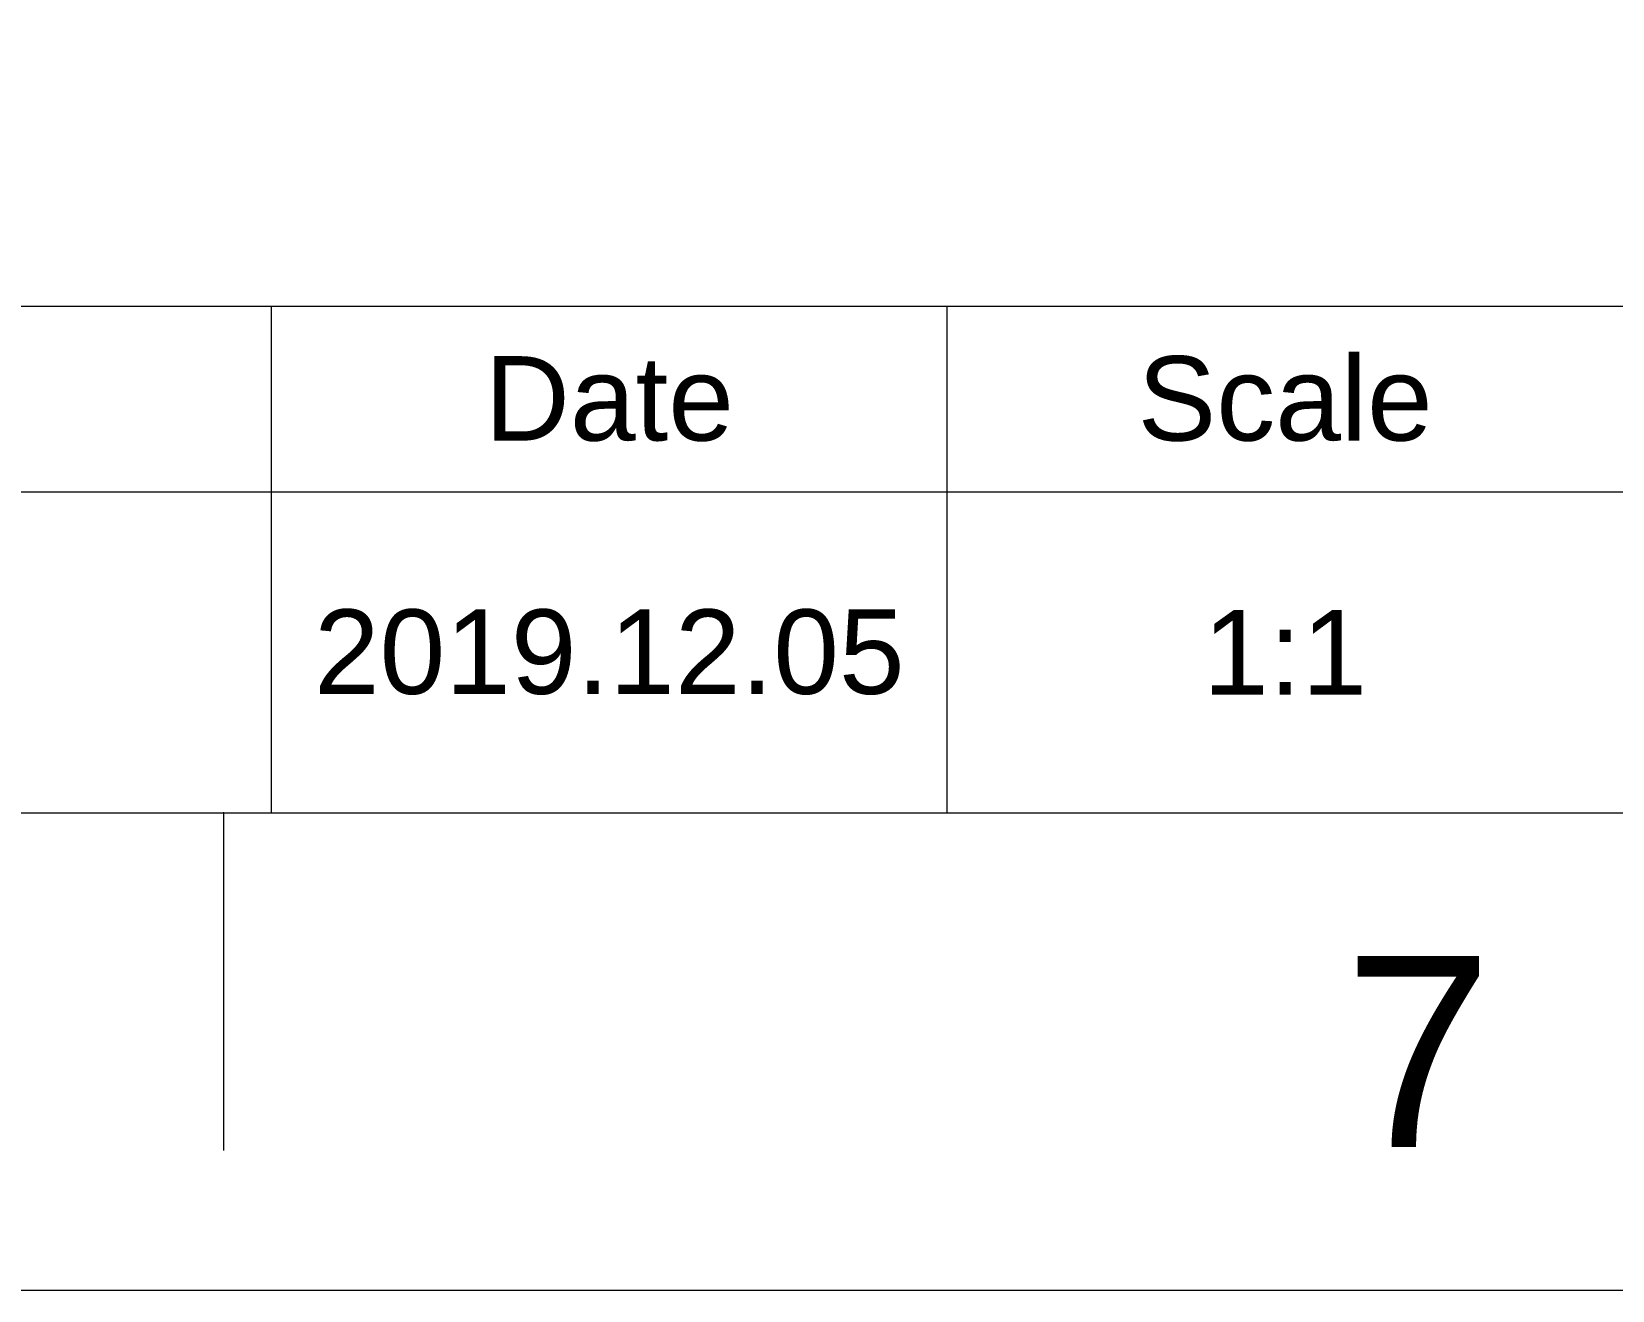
# Model space of a CAD drawing. Header units: millimetres. Extents: x 1931 to 2525, y -1753 to -1333.
# Drawn here: x 2364.12 to 2410.9, y -1752.82 to -1715.55 of the extents above; entities that cross this region are included whole.
import ezdxf

# ---------------------------------------------------------------- set-up
doc = ezdxf.new("R2010")
doc.units = ezdxf.units.MM
doc.header["$LTSCALE"] = 0.1
doc.layers.get('0').update_dxf_attribs({"lineweight": 13})
doc.layers.add('DIM', color=3, linetype='Continuous', lineweight=9)
doc.layers.add('FORM', color=7, linetype='Continuous', lineweight=13)
doc.layers.add('TEXT', color=2, linetype='Continuous')
doc.styles.get("Standard").update_dxf_attribs({"font": 'arial.ttf'})

msp = doc.modelspace()

# ---------------------------------------------------------------- linework, layer by layer
for p, q in [((1945.558, -1738.68), (2511.215, -1738.68)), ((2369.8, -1738.68), (2369.8, -1748.68))]:
    msp.add_line(p, q)
msp.add_point((2369.8, -1738.68))
at = {"layer": 'DIM', "color": 7}
msp.add_lwpolyline([(1931.417, -1332.821), (2525.356, -1332.821), (2525.356, -1752.821), (1931.417, -1752.821)], close=True, dxfattribs=at)
at = {"layer": 'FORM'}
for p, q in [((2240.715, -1723.68), (2511.215, -1723.68)), ((2371.215, -1738.68), (2371.215, -1723.68)), ((2371.215, -1738.68), (2371.215, -1723.68)), ((2371.215, -1738.68), (2371.215, -1723.68)), ((2391.215, -1738.68), (2391.215, -1723.68)), ((2311.215, -1729.18), (2451.215, -1729.18))]:
    msp.add_line(p, q, dxfattribs=at)

# ---------------------------------------------------------------- texts
at = {"insert": (2405.154, -1745.751), "char_height": 5.657, "attachment_point": 5}
msp.add_mtext_dynamic_manual_height_columns('7', width=50, gutter_width=12.5, heights=[0], dxfattribs=at)
at = {"layer": 'TEXT', "char_height": 2.5, "attachment_point": 5}
for s, insert in [('Date', (2381.215, -1726.43)), ('Scale', (2401.215, -1726.43)), ('2019.12.05', (2381.215, -1733.93)), ('1:1', (2401.215, -1733.93))]:
    msp.add_mtext_dynamic_manual_height_columns(s, width=20, gutter_width=12.5, heights=[0], dxfattribs=dict(at, insert=insert))

doc.saveas('drawing.dxf')
